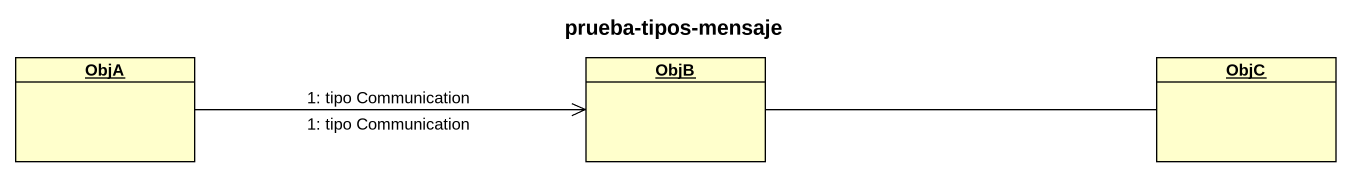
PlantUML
@startuml
title prueba-tipos-mensaje
hide circle
hide empty members
object ObjA
object ObjB
object ObjC
ObjA -right- ObjB
ObjA .right.> ObjB : 1: tipo Communication
ObjA .right.> ObjB : 1: tipo Communication
ObjA -right- ObjB
ObjB -right- ObjC
ObjB -right- ObjC
@enduml
